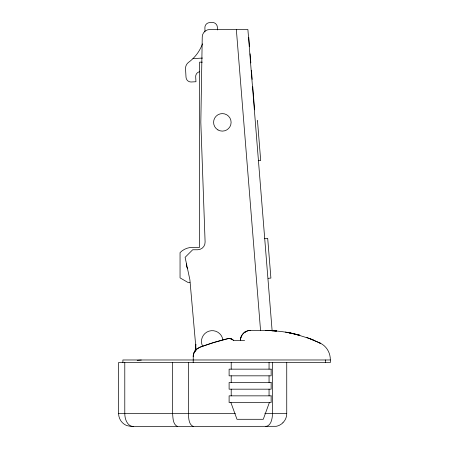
<?xml version="1.0" encoding="UTF-8"?>
<svg xmlns="http://www.w3.org/2000/svg" width="449" height="449" viewBox="0 0 449 449"><rect width="100%" height="100%" fill="white"/><g stroke="black" fill="none" stroke-linecap="round" stroke-linejoin="round"><path stroke-width="0.67" d="M193.193 362.478L193.261 355.513L193.906 352.97L196.308 349.423L199.698 347.301L213.685 342.542L228.49 338.524L230.954 338.742L233.654 340.454L244.615 340.454M240.395 340.454C240.294 335.106 245.053 330.341 250.402 330.442L267.222 330.458L276.118 330.913M195.001 351.825L195.972 344.243M240.591 338.462L240.445 339.45L240.883 337.362L240.591 338.462C241.444 333.91 245.771 330.369 250.402 330.442M193.642 353.717L193.906 352.97M269.378 402.523L263.271 419.293L236.982 419.293L230.881 402.523M194.978 350.972L196.589 349.165L199.698 347.301A250.278 250.278 0 0 1 227.778 338.658L229.203 338.484A6.005 6.005 0 0 1 233.654 340.454M282.904 422.767L284.531 420.792A12.903 12.752 -90 0 0 286.748 413.535L286.743 362.478M244.121 332.664L245.861 331.536L244.907 332.086M265.802 426.55C271.477 425.557 272.33 418.255 272.515 413.535L272.515 362.478M258.197 160.714L260.689 160.512L257.479 120.596L257.502 120.882M264.27 238.587L267.699 238.312L270.899 278.083L268.154 278.307M137.186 360.345L141.312 360.064M192.975 58.589L202.566 58.067M202.347 62.147L199.575 62.147L199.575 247.354L192.565 247.354A17.517 17.517 0 0 0 180.049 252.613L180.049 277.875L187.873 282.393L189.949 282.393M319.795 343.249L320.457 343.249C326.692 346.308 330.509 353.094 330.301 359.975M122.891 362.478L122.891 359.975L330.391 359.975L330.391 362.478L118.609 362.478L118.609 413.535L235.349 413.535M264.803 413.535L286.743 413.535M265.32 330.442C276.966 330.638 288.623 332.064 299.831 335.296L297.749 334.988M267.222 330.458L276.724 330.964L271.55 330.61M133.308 426.55C127.089 426.152 124.76 418.822 124.788 413.535L124.788 362.478M294.987 334.499L296.379 334.701M297.766 334.903L309.99 338.692L320.457 343.249L309.99 338.692M193.446 426.55C188.574 424.743 188.715 417.912 188.361 413.535L188.361 362.478M177.703 426.55C172.831 424.743 172.977 417.912 172.618 413.535L172.618 362.478M285.452 332.075L292.681 333.472M299.152 335.106L288.034 332.524L299.831 335.296M229.372 338.484L232.419 339.416M306.869 337.541L313.756 340.196M248.774 37.351L249.509 46.477M250.099 53.818L250.834 62.944M251.423 70.28L252.158 79.406M252.748 86.747L254.605 109.842M272.145 331.008L247.887 29.482L209.745 29.511A7.51 7.51 0 0 0 202.241 36.897L200.826 122.375L205.103 241.989A7.51 7.51 0 0 1 197.605 249.767L192.683 249.767L185.106 257.361L189.893 279.806L195.932 348.11A7.51 7.51 0 0 0 196.387 350.102M236.342 29.488L260.543 330.369M217.529 29.971L217.378 27.181A5.006 5.006 0 0 0 212.383 22.45L209.61 22.596A5.006 5.006 0 0 0 204.884 27.86A40.045 40.045 0 0 1 204.896 31.935M325.385 359.975L325.385 362.478M269.052 362.478L269.052 369.151M269.052 375.83L269.052 382.503M269.052 389.176L269.052 395.85M231.207 362.478L231.207 369.151M231.207 375.83L231.207 382.503M231.207 389.176L231.207 395.85M202.639 346.297A10.759 10.759 0 0 1 208.903 331.177A10.759 10.759 0 0 1 222.856 339.73M199.575 71.739A4.832 4.832 0 0 0 195.685 76.74L195.955 81.735L191.01 81.999A5.006 5.006 0 0 1 186.015 77.262L185.549 68.77A7.51 7.51 0 0 1 188.602 62.31A40.045 40.045 0 0 0 202.477 43.867M187.553 268.513A6.196 6.196 0 0 1 186.447 263.905M193.193 356.68A10.013 10.013 0 0 1 195.399 350.405M118.609 413.535A12.976 12.853 88.5 0 0 124.418 424.361L126.652 425.562L131.624 426.55L276.258 426.303A13.246 13.072 -87.4 0 0 282.904 422.767M271.151 369.151L229.108 369.151L229.108 375.83L271.151 375.83L271.151 369.151M271.151 382.503L229.108 382.503L229.108 389.176L271.151 389.176L271.151 382.503M271.151 395.85L229.108 395.85L229.108 402.523L271.151 402.523L271.151 395.85M217.967 129.941A8.761 8.761 0 0 0 231.106 122.353A8.761 8.761 0 0 0 217.967 114.77A8.761 8.761 0 0 0 217.967 129.941"/></g></svg>
